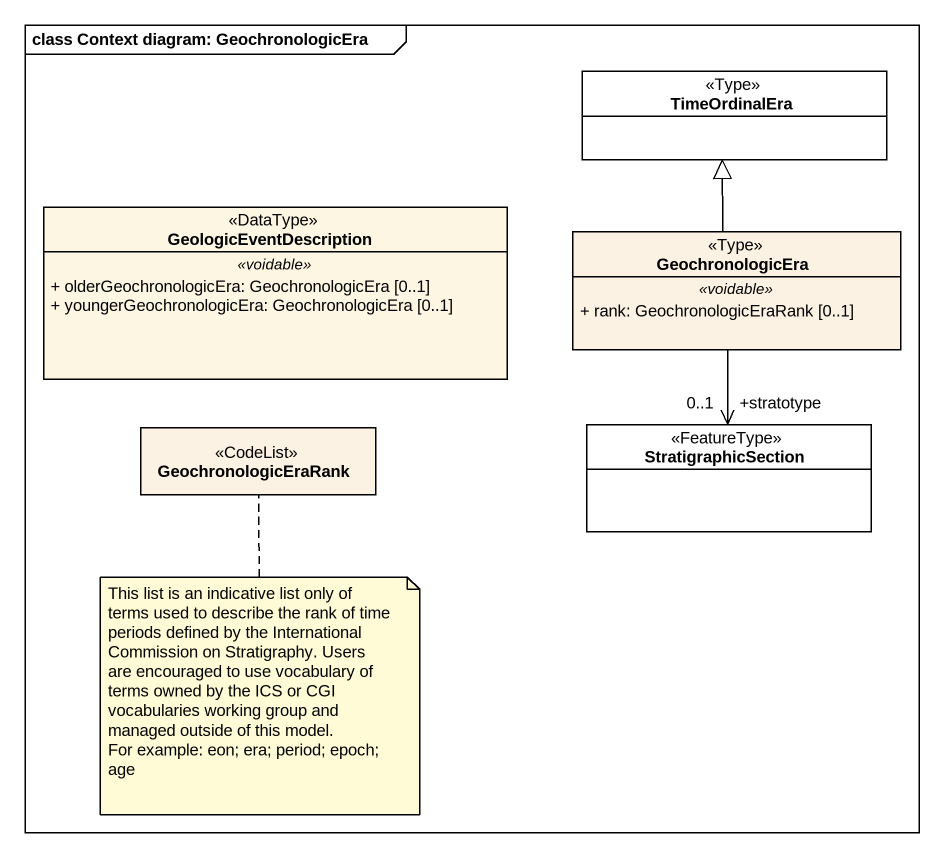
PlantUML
@startuml
mainframe class Context diagram: GeochronologicEra
hide circle
hide empty members
skinparam classAttributeIconSize 0
class TimeOrdinalEra <<Type>> #FFFFFF
class GeologicEventDescription <<DataType>> {
  .. <<voidable>> ..
  + olderGeochronologicEra: GeochronologicEra [0..1]
  + youngerGeochronologicEra: GeochronologicEra [0..1]
}
class GeochronologicEra <<Type>> #FCF2E3 {
  .. <<voidable>> ..
  + rank: GeochronologicEraRank [0..1]
}
class GeochronologicEraRank <<CodeList>> #FCF2E3
class StratigraphicSection <<FeatureType>> #FFFFFF
GeochronologicEra -up-|> TimeOrdinalEra
GeochronologicEra --> "+stratotype\n0..1" StratigraphicSection
note bottom of GeochronologicEraRank
  This list is an indicative list only of terms used to describe the rank of time periods defined by the International Commission on Stratigraphy. Users are encouraged to use vocabulary of terms owned by the ICS or CGI vocabularies working group and managed outside of this model.
  For example: eon; era; period; epoch; age
end note
@enduml
